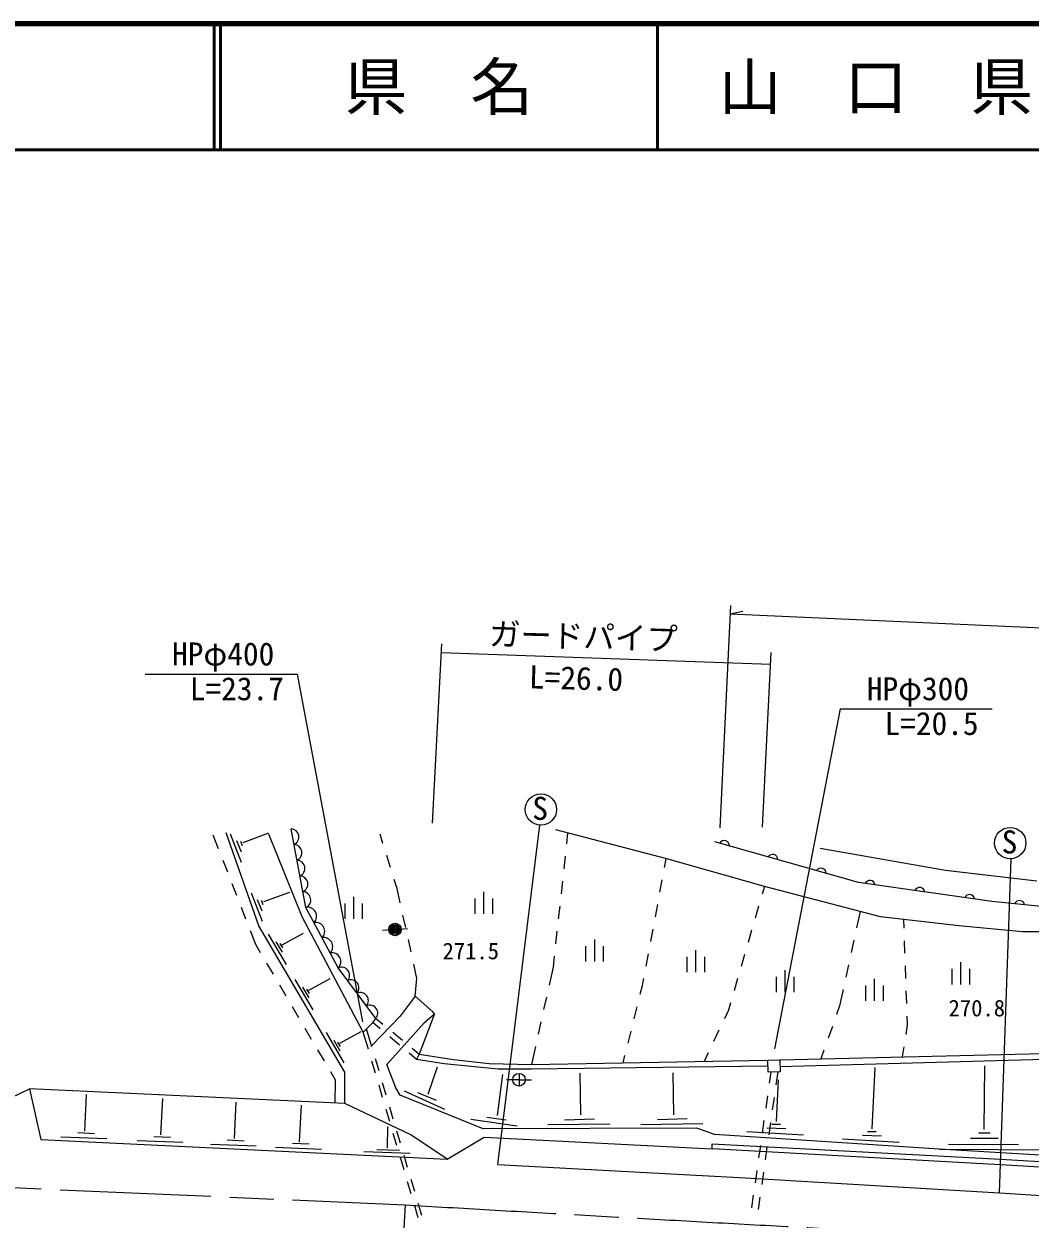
# Model space of a CAD drawing. Units: millimetres, scale not verified. Extents: x 40000 to 680000, y 20000 to 380000.
# Drawn here: x 282622 to 362640, y 284980 to 380000 of the extents above; entities that cross this region are included whole.
import ezdxf
from ezdxf.enums import TextEntityAlignment as Align

# ---------------------------------------------------------------- set-up
doc = ezdxf.new("R2010")
doc.units = ezdxf.units.MM
doc.header["$LTSCALE"] = 1000
doc.header["$PDMODE"] = 32
doc.header["$PDSIZE"] = 500
doc.linetypes.add('CHAIN', pattern=[18.5, 12, -1.5, 3.5, -1.5])
for name, color, linetype, lineweight in [('M-BGD', 7, 'Continuous', 25), ('M-BMK', 2, 'CHAIN', 13), ('M-STR-HTXT', 7, 'Continuous', 13), ('M-TTL', 2, 'Continuous', 140), ('M-TTL-LINE', 7, 'Continuous', 50)]:
    doc.layers.add(name, color=color, linetype=linetype, lineweight=lineweight)
doc.layers.add('M-TTL-TXT', color=7, linetype='Continuous')
doc.styles.add('ＭＳ ゴシック', font='')
doc.styles.get('ＭＳ ゴシック').set_extended_font_data('MS Gothic')

msp = doc.modelspace()

# ---------------------------------------------------------------- linework, layer by layer
at = {"layer": 'M-BGD'}
for p, q in [((297655, 315538), (298077, 314450)), ((301301, 308300), (298695, 315686)), ((299029, 315614), (299911, 313367)), ((300051, 314927), (302111, 315676)), ((304761, 309002), (302102, 315585)), ((311171, 314850), (310942, 315574)), ((320324, 289329), (323659, 316295)), ((333744, 313610), (324917, 315920)), ((325862, 315673), (325769, 314820)), ((299520, 315091), (299887, 314178)), ((299840, 315021), (299973, 314685)), ((311773, 312943), (311472, 313896)), ((325661, 313826), (325554, 312831)), ((333678, 313627), (333550, 312944)), ((333744, 313610), (333678, 313627)), ((341505, 311418), (333744, 313610)), ((355923, 312697), (345949, 314444)), ((360196, 287059), (361135, 313624)), ((298439, 313518), (298801, 312586)), ((363182, 311844), (355923, 312697)), ((312303, 311265), (312074, 311989)), ((325446, 311837), (325338, 310843)), ((333366, 311961), (333181, 310978)), ((299164, 311653), (299526, 310721)), ((300686, 310919), (301568, 308672)), ((301708, 310232), (303768, 310981)), ((312554, 310125), (312303, 311265)), ((319206, 309248), (319206, 310998)), ((341505, 311418), (341331, 310821)), ((349127, 309423), (341505, 311418)), ((299888, 309789), (300250, 308857)), ((301177, 310396), (301544, 309483)), ((301497, 310326), (301630, 309991)), ((308158, 308853), (308158, 310078)), ((308858, 308853), (308858, 310603)), ((309558, 308853), (309558, 310078)), ((318506, 309248), (318506, 310473)), ((319906, 309248), (319906, 310473)), ((325230, 309849), (325122, 308855)), ((332997, 309996), (332813, 309013)), ((341052, 309861), (340774, 308900)), ((309615, 299848), (304761, 309002)), ((312985, 308172), (312769, 309149)), ((349127, 309423), (348844, 308123)), ((350733, 309002), (349127, 309423)), ((356973, 308291), (350733, 309002)), ((300612, 307925), (301035, 306837)), ((308134, 296649), (301301, 308300)), ((312136, 308006), (311139, 307924)), ((312136, 308006), (313132, 308088)), ((332628, 308030), (332444, 307047)), ((340495, 307940), (340216, 306980)), ((352566, 308793), (352591, 308112)), ((362029, 307817), (356973, 308291)), ((302056, 307638), (303472, 305228)), ((302668, 307026), (303152, 306189)), ((303152, 306792), (304847, 307718)), ((313416, 306219), (313200, 307196)), ((325014, 307861), (324906, 306866)), ((328013, 305456), (328013, 307206)), ((348631, 307146), (348417, 306169)), ((352627, 307113), (352663, 306114)), ((364964, 307810), (362029, 307817)), ((301035, 306837), (301418, 306186)), ((302975, 306886), (303188, 306542)), ((327313, 305456), (327313, 306681)), ((328713, 305456), (328713, 306681)), ((332260, 306064), (332075, 305081)), ((336060, 304617), (336060, 306367)), ((339937, 306019), (339658, 305059)), ((301925, 305324), (302432, 304462)), ((313882, 304103), (313631, 305243)), ((324706, 305019), (324387, 303589)), ((324799, 305872), (324706, 305019)), ((335360, 304617), (335360, 305842)), ((336760, 304617), (336760, 305842)), ((348204, 305192), (347991, 304214)), ((352698, 305114), (352734, 304115)), ((357144, 303643), (357144, 305393)), ((305274, 303174), (306969, 304099)), ((313725, 302716), (313882, 304103)), ((331891, 304098), (331763, 303416)), ((339379, 304099), (339100, 303138)), ((342469, 303017), (342469, 304242)), ((343169, 303017), (343169, 304767)), ((343869, 303017), (343869, 304242)), ((350272, 302326), (350272, 304076)), ((356444, 303643), (356444, 304868)), ((357844, 303643), (357844, 304868)), ((302939, 303600), (303447, 302738)), ((304178, 304020), (305594, 301609)), ((304790, 303408), (305274, 302570)), ((305097, 303267), (305310, 302924)), ((331763, 303416), (331616, 302836)), ((347778, 303237), (347495, 301937)), ((349572, 302326), (349572, 303551)), ((350972, 302326), (350972, 303551)), ((352770, 303116), (352806, 302116)), ((313725, 302716), (312552, 301112)), ((315146, 301470), (313725, 302716)), ((324170, 302613), (323953, 301637)), ((338821, 302178), (338648, 301581)), ((303954, 301877), (304461, 301015)), ((315270, 301290), (314064, 298101)), ((314474, 300612), (315270, 301290)), ((315270, 301290), (315146, 301470)), ((331372, 301866), (331127, 300896)), ((338648, 301581), (338326, 300905)), ((347495, 301937), (347249, 301244)), ((310378, 300610), (309615, 299848)), ((312552, 301112), (310277, 298746)), ((310378, 300610), (310608, 300933)), ((310967, 300111), (310378, 300610)), ((310608, 300933), (311176, 300468)), ((311478, 297265), (314474, 300612)), ((323735, 300661), (323518, 299685)), ((346915, 300302), (346580, 299359)), ((352866, 300436), (352745, 299651)), ((352842, 301117), (352866, 300436)), ((304968, 300153), (305475, 299291)), ((306648, 299808), (308064, 297398)), ((307744, 298962), (309439, 299888)), ((310015, 298495), (309615, 299848)), ((310297, 298678), (309875, 300107)), ((312493, 298818), (311730, 299464)), ((311949, 299834), (312723, 299200)), ((330882, 299927), (330638, 298957)), ((337895, 300003), (337464, 299100)), ((305983, 298429), (306490, 297568)), ((307260, 299196), (307744, 298359)), ((307567, 299055), (307780, 298712)), ((313496, 298566), (314064, 298101)), ((323300, 298709), (322981, 297278)), ((342730, 297647), (374663, 298401)), ((346246, 298417), (346000, 297724)), ((352593, 298662), (352472, 297877)), ((310582, 296577), (310299, 297536)), ((310864, 296760), (310581, 297719)), ((313846, 297672), (313256, 298171)), ((314064, 298101), (313846, 297672)), ((316055, 297330), (313846, 297672)), ((314064, 298101), (316785, 297667)), ((316785, 297667), (319617, 297351)), ((322981, 297278), (341771, 297612)), ((330393, 297987), (330247, 297407)), ((337034, 298198), (336711, 297522)), ((341771, 297612), (342730, 297647)), ((341806, 296665), (341771, 297612)), ((342730, 297647), (342765, 296700)), ((375071, 297974), (342750, 297094)), ((306997, 296706), (307380, 296055)), ((308134, 294161), (308134, 296649)), ((312192, 295428), (311478, 297265)), ((314768, 294911), (315505, 297076)), ((320346, 296912), (316055, 297330)), ((319617, 297351), (322981, 297278)), ((320287, 293224), (320696, 296466)), ((322999, 296896), (320346, 296912)), ((321996, 296557), (321996, 295557)), ((341789, 297133), (322999, 296896)), ((326913, 293257), (326866, 296580)), ((334303, 293277), (334256, 296601)), ((342765, 296700), (341806, 296665)), ((342019, 296672), (341892, 295780)), ((342566, 296693), (342417, 295643)), ((350071, 292160), (350329, 297028)), ((358990, 292098), (359036, 297166)), ((307380, 296055), (307361, 294197)), ((311150, 294659), (310866, 295618)), ((311432, 294843), (311148, 295801)), ((321996, 296057), (320996, 296057)), ((321996, 296057), (322996, 296057)), ((342463, 292741), (342638, 296050)), ((280932, 294302), (283068, 295343)), ((283068, 295343), (283981, 291317)), ((308134, 294161), (283068, 295343)), ((287460, 291969), (287613, 294872)), ((293516, 291673), (293668, 294575)), ((312532, 294819), (312192, 295428)), ((319135, 292157), (312532, 294819)), ((316102, 293694), (312895, 295145)), ((313925, 295039), (315400, 294443)), ((341752, 294790), (341612, 293799)), ((342277, 294652), (342137, 293662)), ((299360, 291386), (299513, 294288)), ((304533, 291132), (304686, 294034)), ((313387, 291673), (308134, 294161)), ((311717, 292741), (311433, 293700)), ((311999, 292925), (311715, 293884)), ((321848, 292361), (318157, 292896)), ((320965, 292850), (319432, 293060)), ((325614, 292882), (327989, 292953)), ((333004, 292903), (335380, 292973)), ((341471, 292809), (341331, 291819)), ((341996, 292672), (341856, 291682)), ((288233, 291771), (286899, 291829)), ((311550, 290641), (311576, 292337)), ((312284, 290823), (312000, 291782)), ((312566, 291007), (312282, 291966)), ((336130, 292204), (319135, 292157)), ((329218, 292520), (324291, 292461)), ((336608, 292540), (331682, 292482)), ((337534, 291713), (336130, 292204)), ((355413, 290540), (337534, 291713)), ((344616, 291653), (340122, 291922)), ((343211, 292156), (341714, 292203)), ((342111, 292530), (342802, 292519)), ((349720, 291950), (350411, 291938)), ((358545, 291841), (359470, 291841)), ((283981, 291317), (316279, 289734)), ((289204, 291361), (285565, 291501)), ((295259, 291064), (291620, 291204)), ((294288, 291474), (292954, 291532)), ((301104, 290777), (297465, 290918)), ((300133, 291187), (298799, 291246)), ((305306, 290933), (303972, 290992)), ((316279, 289734), (313387, 291673)), ((316279, 289734), (319228, 291489)), ((319228, 291489), (337348, 290574)), ((337348, 290574), (337356, 290964)), ((337356, 290964), (360291, 289753)), ((341190, 290829), (341050, 289839)), ((352224, 291072), (347731, 291341)), ((350820, 291575), (349322, 291622)), ((361728, 290881), (356158, 290904)), ((357902, 291419), (360113, 291419)), ((306277, 290524), (302638, 290664)), ((313343, 290202), (309668, 290319)), ((312502, 290439), (310697, 290496)), ((312851, 288906), (312568, 289864)), ((313133, 289089), (312850, 290048)), ((360275, 289297), (337348, 290574)), ((341715, 290692), (341575, 289702)), ((403751, 287670), (355413, 290540)), ((355413, 290540), (383516, 290417)), ((320324, 289329), (340019, 288253)), ((417785, 285862), (360275, 289297)), ((360291, 289753), (417773, 286275)), ((313418, 286988), (313135, 287947)), ((313701, 287171), (313417, 288130)), ((340019, 288253), (360196, 287059)), ((340910, 288849), (340769, 287859)), ((341435, 288712), (341294, 287722)), ((360196, 287059), (381562, 285781)), ((312943, 286112), (310808, 249679)), ((313986, 285070), (313702, 286029)), ((314268, 285253), (313984, 286212)), ((340629, 286869), (340488, 285879)), ((341154, 286732), (341013, 285742))]:
    msp.add_line(p, q, dxfattribs=at)
for points in [[(310608, 300933), (307620, 304943), (305053, 309761), (303868, 316001)], [(381755, 310293), (372221, 309546), (366674, 309511), (359605, 310226), (349001, 311736), (337573, 314983)]]:
    msp.add_lwpolyline(points, dxfattribs=at)
for centre, radius in [((323735, 317543), 1250), ((361058, 314872), 1250), ((312136, 308006), 500), ((312136, 308006), 400), ((312136, 308006), 300), ((312136, 308006), 200), ((312136, 308006), 100), ((312136, 308006), 20), ((321996, 296057), 500)]:
    msp.add_circle(centre, radius, dxfattribs=at)
for centre, radius, start, end in [((303836, 315349), 653, 294.33181, 87.17012), ((304073, 314101), 653, 294.33181, 87.17012), ((338317, 314651), 417, 0.39621, 147.8758), ((342165, 313557), 417, 0.39621, 147.8758), ((304310, 312853), 653, 294.33181, 87.17012), ((346013, 312464), 417, 0.39621, 147.8758), ((304547, 311605), 653, 294.33181, 87.17012), ((349902, 311490), 417, 8.15832, 155.63791), ((304784, 310357), 653, 294.33181, 87.17012), ((353862, 310926), 417, 8.15832, 155.63791), ((357822, 310362), 417, 8.15832, 155.63791), ((305184, 309058), 716, 315.59092, 100.50529), ((361797, 309887), 417, 10.48271, 157.9623), ((305826, 307853), 716, 315.59092, 100.50529), ((306467, 306648), 716, 315.59092, 100.50529), ((307109, 305444), 716, 315.59092, 100.50529), ((307881, 304358), 641, 319.37591, 113.99834), ((308628, 303355), 641, 319.37591, 113.99834), ((309375, 302352), 641, 319.37591, 113.99834), ((310122, 301350), 641, 319.37591, 113.99834)]:
    msp.add_arc(centre, radius, start, end, dxfattribs=at)
msp.add_point((312136, 308006), dxfattribs=at)
at = {"layer": 'M-BMK'}
msp.add_line((267024, 288129), (312943, 286112), dxfattribs=at)
msp.add_arc((770069, 8085157), 7812431, 266.64556, 267.04175, dxfattribs=at)
at = {"layer": 'M-STR-HTXT'}
for p, q in [((338815, 333759), (337979, 316079)), ((338784, 333090), (339795, 333313)), ((338784, 333090), (448049, 328221)), ((315836, 330725), (315099, 316454)), ((315800, 330035), (341986, 329085)), ((342034, 330033), (341323, 316131)), ((292274, 328313), (304366, 328313)), ((304366, 328313), (309545, 300651)), ((347523, 325549), (342307, 298522)), ((347523, 325549), (359615, 325549))]:
    msp.add_line(p, q, dxfattribs=at)
at = {"layer": 'M-TTL'}
msp.add_line((680000, 380000), (40000, 380000), dxfattribs=at)
at = {"layer": 'M-TTL-LINE'}
for p, q in [((297750, 380000), (297750, 370000)), ((298250, 380000), (298250, 370000)), ((333000, 380000), (333000, 370000)), ((40000, 370000), (680000, 370000))]:
    msp.add_line(p, q, dxfattribs=at)

# ---------------------------------------------------------------- texts
at = {"layer": 'M-BGD', "style": 'ＭＳ ゴシック'}
for s, height, p in [('S', 1833, (323056, 316169)), ('S', 1833, (360379, 313499)), ('271.5', 1320, (315916, 305239)), ('270.8', 1320, (356158, 300700))]:
    msp.add_text(s, height=height, dxfattribs=at).set_placement(p, align=Align.BOTTOM_LEFT)
at = {"layer": 'M-STR-HTXT', "style": 'ＭＳ ゴシック'}
for s, p in [('ガードパイプ', (319574, 330051)), ('L=26.0', (322752, 326632))]:
    msp.add_text(s, height=1833, rotation=358.349, dxfattribs=at).set_placement(p, align=Align.BOTTOM_LEFT)
for s, p in [('HPφ400', (294404, 328444)), ('L=23.7', (295813, 325681)), ('HPφ300', (349653, 325680)), ('L=20.5', (351062, 322917))]:
    msp.add_text(s, height=1833, dxfattribs=at).set_placement(p, align=Align.BOTTOM_LEFT)
at = {"layer": 'M-TTL-TXT', "style": 'ＭＳ ゴシック'}
for s, p in [('県\u3000名', (315625, 375000)), ('山\u3000口\u3000県', (350375, 375000))]:
    msp.add_text(s, height=3666, dxfattribs=at).set_placement(p, align=Align.MIDDLE_CENTER)

doc.saveas('drawing.dxf')
